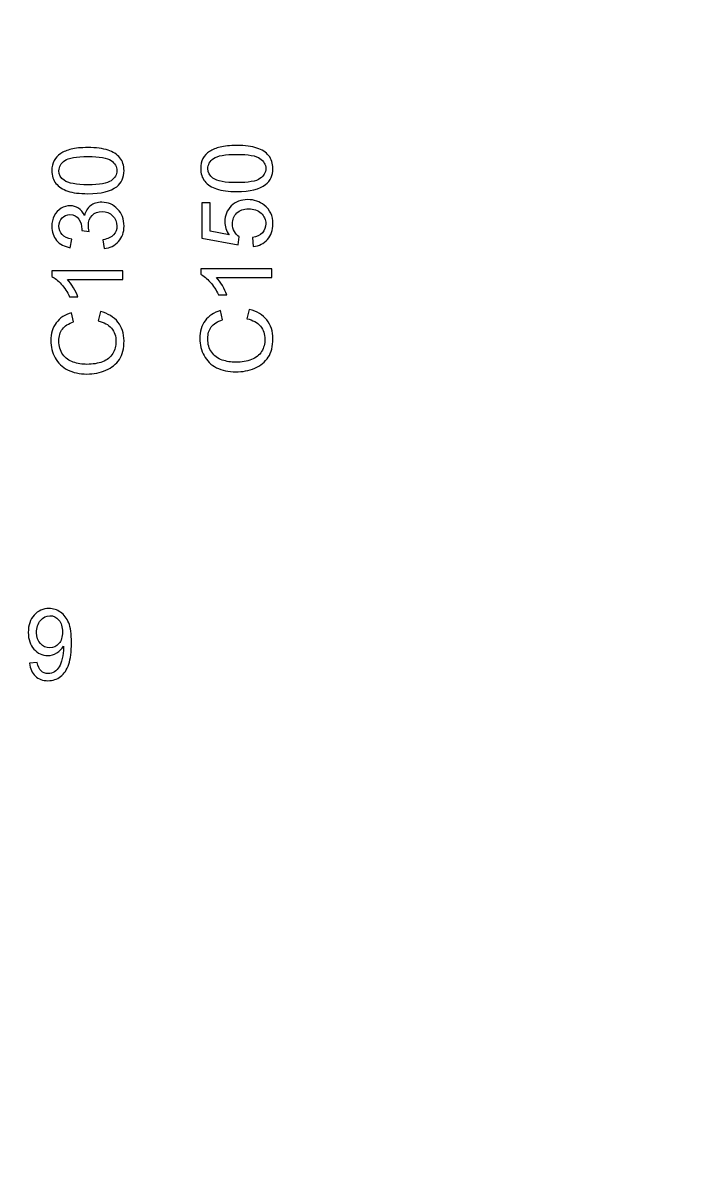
# Model space of a CAD drawing. Header units: millimetres. Extents: x -86 to 67, y -55 to 52.
# Drawn here: x -2.1 to 2.75, y -20.37 to -12.2 of the extents above; entities that cross this region are included whole.
import ezdxf

# ---------------------------------------------------------------- set-up
doc = ezdxf.new("R2010")
doc.units = ezdxf.units.MM
doc.header["$MEASUREMENT"] = 0
doc.layers.add('BG_OUTLINE', color=7, linetype='Continuous')
doc.layers.add('RD_SILKSCREEN_TOP', color=7, linetype='Continuous')

msp = doc.modelspace()

# ---------------------------------------------------------------- linework, layer by layer
at = {"layer": 'BG_OUTLINE', "color": 3, "lineweight": 9}
msp.add_open_spline([(-60.0926, 34.7331), (-60.0926, 34.7331), (63.7724, 34.7331), (63.7724, 34.7331), (63.7724, 34.7331), (64.585, 34.7336), (65.3646, 34.4113), (65.9396, 33.837), (65.9396, 33.837), (66.5146, 33.2627), (66.8379, 32.4797), (66.8384, 31.667), (66.8384, 31.667), (66.8384, 31.667), (66.8412, -52.28), (66.8412, -52.28), (66.8412, -52.28), (66.8412, -52.28), (66.8384, -52.1933), (66.8384, -52.1933), (66.8384, -52.1933), (66.8389, -53.006), (66.5166, -53.7856), (65.9424, -54.3606), (65.9424, -54.3606), (65.3681, -54.9356), (64.585, -55.2589), (63.7724, -55.2594), (63.7724, -55.2594), (63.7724, -55.2594), (-60.1869, -55.2594), (-60.1869, -55.2594), (-60.1869, -55.2594), (-60.1869, -55.2594), (-60.0853, -55.2518), (-60.0853, -55.2518), (-60.0853, -55.2518), (-60.8979, -55.2523), (-61.6775, -54.9299), (-62.2525, -54.3557), (-62.2525, -54.3557), (-62.8275, -53.7814), (-63.1508, -52.9984), (-63.1513, -52.1857), (-63.1513, -52.1857), (-63.1513, -52.1857), (-63.1587, 31.667), (-63.1587, 31.667), (-63.1587, 31.667), (-63.1592, 32.4797), (-62.8369, 33.2593), (-62.2626, 33.8343), (-62.2626, 33.8343), (-61.6883, 34.4093), (-60.9053, 34.7326), (-60.0926, 34.7331)], degree=3, knots=[0, 0, 0, 0, 0.071429, 0.071429, 0.071429, 0.071429, 0.142857, 0.142857, 0.142857, 0.142857, 0.214286, 0.214286, 0.214286, 0.214286, 0.285714, 0.285714, 0.285714, 0.285714, 0.357143, 0.357143, 0.357143, 0.357143, 0.428571, 0.428571, 0.428571, 0.428571, 0.5, 0.5, 0.5, 0.5, 0.571429, 0.571429, 0.571429, 0.571429, 0.642857, 0.642857, 0.642857, 0.642857, 0.714286, 0.714286, 0.714286, 0.714286, 0.785714, 0.785714, 0.785714, 0.785714, 0.857143, 0.857143, 0.857143, 0.857143, 0.928571, 0.928571, 0.928571, 0.928571, 1, 1, 1, 1], dxfattribs=at)
at = {"layer": 'RD_SILKSCREEN_TOP', "color": 8}
for points, knots in [([(-1.6258, -13.4275), (-1.686, -13.4275), (-1.7344, -13.4213), (-1.7711, -13.4089), (-1.7711, -13.4089), (-1.8078, -13.3965), (-1.8362, -13.3781), (-1.8561, -13.3536), (-1.8561, -13.3536), (-1.876, -13.3292), (-1.8859, -13.2985), (-1.8859, -13.2615), (-1.8859, -13.2615), (-1.8859, -13.2342), (-1.8804, -13.2102), (-1.8693, -13.1896), (-1.8693, -13.1896), (-1.8584, -13.169), (-1.8426, -13.152), (-1.8218, -13.1385), (-1.8218, -13.1385), (-1.8011, -13.1251), (-1.7758, -13.1146), (-1.7461, -13.107), (-1.7461, -13.107), (-1.7163, -13.0993), (-1.6762, -13.0955), (-1.6258, -13.0955), (-1.6258, -13.0955), (-1.566, -13.0955), (-1.5179, -13.1016), (-1.4811, -13.1138), (-1.4811, -13.1138), (-1.4444, -13.1262), (-1.4161, -13.1445), (-1.396, -13.169), (-1.396, -13.169), (-1.376, -13.1934), (-1.366, -13.2242), (-1.366, -13.2615), (-1.366, -13.2615), (-1.366, -13.3106), (-1.3836, -13.3491), (-1.4188, -13.3771), (-1.4188, -13.3771), (-1.4611, -13.4107), (-1.5302, -13.4275), (-1.6258, -13.4275)], [0, 0, 0, 0, 0.083333, 0.083333, 0.083333, 0.083333, 0.166667, 0.166667, 0.166667, 0.166667, 0.25, 0.25, 0.25, 0.25, 0.333333, 0.333333, 0.333333, 0.333333, 0.416667, 0.416667, 0.416667, 0.416667, 0.5, 0.5, 0.5, 0.5, 0.583333, 0.583333, 0.583333, 0.583333, 0.666667, 0.666667, 0.666667, 0.666667, 0.75, 0.75, 0.75, 0.75, 0.833333, 0.833333, 0.833333, 0.833333, 0.916667, 0.916667, 0.916667, 0.916667, 1, 1, 1, 1]), ([(-0.5539, -13.4123), (-0.6141, -13.4123), (-0.6625, -13.4061), (-0.6992, -13.3937), (-0.6992, -13.3937), (-0.7359, -13.3813), (-0.7643, -13.3629), (-0.7842, -13.3384), (-0.7842, -13.3384), (-0.8041, -13.314), (-0.814, -13.2833), (-0.814, -13.2463), (-0.814, -13.2463), (-0.814, -13.219), (-0.8085, -13.195), (-0.7974, -13.1744), (-0.7974, -13.1744), (-0.7865, -13.1538), (-0.7707, -13.1368), (-0.7499, -13.1233), (-0.7499, -13.1233), (-0.7292, -13.1099), (-0.7039, -13.0994), (-0.6742, -13.0918), (-0.6742, -13.0918), (-0.6444, -13.0841), (-0.6043, -13.0803), (-0.5539, -13.0803), (-0.5539, -13.0803), (-0.4941, -13.0803), (-0.446, -13.0864), (-0.4092, -13.0986), (-0.4092, -13.0986), (-0.3725, -13.111), (-0.3442, -13.1293), (-0.3241, -13.1538), (-0.3241, -13.1538), (-0.3041, -13.1782), (-0.2941, -13.209), (-0.2941, -13.2463), (-0.2941, -13.2463), (-0.2941, -13.2954), (-0.3117, -13.3339), (-0.3469, -13.3619), (-0.3469, -13.3619), (-0.3892, -13.3955), (-0.4583, -13.4123), (-0.5539, -13.4123)], [0, 0, 0, 0, 0.083333, 0.083333, 0.083333, 0.083333, 0.166667, 0.166667, 0.166667, 0.166667, 0.25, 0.25, 0.25, 0.25, 0.333333, 0.333333, 0.333333, 0.333333, 0.416667, 0.416667, 0.416667, 0.416667, 0.5, 0.5, 0.5, 0.5, 0.583333, 0.583333, 0.583333, 0.583333, 0.666667, 0.666667, 0.666667, 0.666667, 0.75, 0.75, 0.75, 0.75, 0.833333, 0.833333, 0.833333, 0.833333, 0.916667, 0.916667, 0.916667, 0.916667, 1, 1, 1, 1]), ([(-0.5539, -13.348), (-0.4703, -13.348), (-0.4147, -13.3382), (-0.387, -13.3186), (-0.387, -13.3186), (-0.3593, -13.2991), (-0.3455, -13.275), (-0.3455, -13.2463), (-0.3455, -13.2463), (-0.3455, -13.2175), (-0.3595, -13.1935), (-0.3872, -13.1739), (-0.3872, -13.1739), (-0.4149, -13.1544), (-0.4705, -13.1445), (-0.5539, -13.1445), (-0.5539, -13.1445), (-0.6377, -13.1445), (-0.6934, -13.1544), (-0.7209, -13.1739), (-0.7209, -13.1739), (-0.7485, -13.1935), (-0.7622, -13.2178), (-0.7622, -13.2469), (-0.7622, -13.2469), (-0.7622, -13.2757), (-0.75, -13.2986), (-0.7257, -13.3158), (-0.7257, -13.3158), (-0.6948, -13.3373), (-0.6374, -13.348), (-0.5539, -13.348)], [0, 0, 0, 0, 0.125, 0.125, 0.125, 0.125, 0.25, 0.25, 0.25, 0.25, 0.375, 0.375, 0.375, 0.375, 0.5, 0.5, 0.5, 0.5, 0.625, 0.625, 0.625, 0.625, 0.75, 0.75, 0.75, 0.75, 0.875, 0.875, 0.875, 0.875, 1, 1, 1, 1]), ([(-1.6258, -13.3632), (-1.5422, -13.3632), (-1.4866, -13.3534), (-1.4589, -13.3338), (-1.4589, -13.3338), (-1.4312, -13.3143), (-1.4174, -13.2902), (-1.4174, -13.2615), (-1.4174, -13.2615), (-1.4174, -13.2327), (-1.4314, -13.2087), (-1.4591, -13.1891), (-1.4591, -13.1891), (-1.4868, -13.1696), (-1.5424, -13.1597), (-1.6258, -13.1597), (-1.6258, -13.1597), (-1.7096, -13.1597), (-1.7653, -13.1696), (-1.7928, -13.1891), (-1.7928, -13.1891), (-1.8204, -13.2087), (-1.8341, -13.233), (-1.8341, -13.2621), (-1.8341, -13.2621), (-1.8341, -13.2909), (-1.8219, -13.3138), (-1.7976, -13.331), (-1.7976, -13.331), (-1.7667, -13.3525), (-1.7093, -13.3632), (-1.6258, -13.3632)], [0, 0, 0, 0, 0.125, 0.125, 0.125, 0.125, 0.25, 0.25, 0.25, 0.25, 0.375, 0.375, 0.375, 0.375, 0.5, 0.5, 0.5, 0.5, 0.625, 0.625, 0.625, 0.625, 0.75, 0.75, 0.75, 0.75, 0.875, 0.875, 0.875, 0.875, 1, 1, 1, 1]), ([(-0.4361, -13.8078), (-0.4361, -13.8078), (-0.4417, -13.7421), (-0.4417, -13.7421), (-0.4417, -13.7421), (-0.4097, -13.7373), (-0.3858, -13.726), (-0.3697, -13.7083), (-0.3697, -13.7083), (-0.3535, -13.6906), (-0.3455, -13.6692), (-0.3455, -13.6442), (-0.3455, -13.6442), (-0.3455, -13.6141), (-0.3569, -13.5886), (-0.3795, -13.5679), (-0.3795, -13.5679), (-0.4022, -13.547), (-0.4324, -13.5366), (-0.4698, -13.5366), (-0.4698, -13.5366), (-0.5055, -13.5366), (-0.5336, -13.5465), (-0.5542, -13.5666), (-0.5542, -13.5666), (-0.5748, -13.5866), (-0.5851, -13.6128), (-0.5851, -13.6453), (-0.5851, -13.6453), (-0.5851, -13.6654), (-0.5805, -13.6836), (-0.5714, -13.6998), (-0.5714, -13.6998), (-0.5623, -13.716), (-0.5504, -13.7287), (-0.5358, -13.738), (-0.5358, -13.738), (-0.5358, -13.738), (-0.5434, -13.7966), (-0.5434, -13.7966), (-0.5434, -13.7966), (-0.5434, -13.7966), (-0.8049, -13.7473), (-0.8049, -13.7473), (-0.8049, -13.7473), (-0.8049, -13.7473), (-0.8049, -13.4941), (-0.8049, -13.4941), (-0.8049, -13.4941), (-0.8049, -13.4941), (-0.7452, -13.4941), (-0.7452, -13.4941), (-0.7452, -13.4941), (-0.7452, -13.4941), (-0.7452, -13.6973), (-0.7452, -13.6973), (-0.7452, -13.6973), (-0.7452, -13.6973), (-0.6084, -13.7248), (-0.6084, -13.7248), (-0.6084, -13.7248), (-0.6297, -13.6942), (-0.6404, -13.6621), (-0.6404, -13.6286), (-0.6404, -13.6286), (-0.6404, -13.5841), (-0.625, -13.5467), (-0.5942, -13.5161), (-0.5942, -13.5161), (-0.5633, -13.4855), (-0.5237, -13.4702), (-0.4754, -13.4702), (-0.4754, -13.4702), (-0.4293, -13.4702), (-0.3894, -13.4837), (-0.3559, -13.5105), (-0.3559, -13.5105), (-0.3148, -13.5432), (-0.2941, -13.5878), (-0.2941, -13.6442), (-0.2941, -13.6442), (-0.2941, -13.6906), (-0.3071, -13.7284), (-0.333, -13.7576), (-0.333, -13.7576), (-0.359, -13.7869), (-0.3934, -13.8036), (-0.4361, -13.8078)], [0, 0, 0, 0, 0.045455, 0.045455, 0.045455, 0.045455, 0.090909, 0.090909, 0.090909, 0.090909, 0.136364, 0.136364, 0.136364, 0.136364, 0.181818, 0.181818, 0.181818, 0.181818, 0.227273, 0.227273, 0.227273, 0.227273, 0.272727, 0.272727, 0.272727, 0.272727, 0.318182, 0.318182, 0.318182, 0.318182, 0.363636, 0.363636, 0.363636, 0.363636, 0.409091, 0.409091, 0.409091, 0.409091, 0.454545, 0.454545, 0.454545, 0.454545, 0.5, 0.5, 0.5, 0.5, 0.545455, 0.545455, 0.545455, 0.545455, 0.590909, 0.590909, 0.590909, 0.590909, 0.636364, 0.636364, 0.636364, 0.636364, 0.681818, 0.681818, 0.681818, 0.681818, 0.727273, 0.727273, 0.727273, 0.727273, 0.772727, 0.772727, 0.772727, 0.772727, 0.818182, 0.818182, 0.818182, 0.818182, 0.863636, 0.863636, 0.863636, 0.863636, 0.909091, 0.909091, 0.909091, 0.909091, 0.954545, 0.954545, 0.954545, 0.954545, 1, 1, 1, 1]), ([(-1.5091, -13.8226), (-1.5091, -13.8226), (-1.5174, -13.7602), (-1.5174, -13.7602), (-1.5174, -13.7602), (-1.482, -13.7529), (-1.4565, -13.7407), (-1.4408, -13.7235), (-1.4408, -13.7235), (-1.4252, -13.7062), (-1.4174, -13.6852), (-1.4174, -13.6605), (-1.4174, -13.6605), (-1.4174, -13.6311), (-1.4276, -13.6062), (-1.448, -13.5859), (-1.448, -13.5859), (-1.4683, -13.5658), (-1.4936, -13.5556), (-1.5237, -13.5556), (-1.5237, -13.5556), (-1.5524, -13.5556), (-1.5761, -13.5649), (-1.5947, -13.5837), (-1.5947, -13.5837), (-1.6133, -13.6025), (-1.6227, -13.6263), (-1.6227, -13.6553), (-1.6227, -13.6553), (-1.6227, -13.6671), (-1.6203, -13.6818), (-1.6157, -13.6994), (-1.6157, -13.6994), (-1.6157, -13.6994), (-1.6706, -13.6924), (-1.6706, -13.6924), (-1.6706, -13.6924), (-1.6701, -13.6882), (-1.6698, -13.6849), (-1.6698, -13.6823), (-1.6698, -13.6823), (-1.6698, -13.6557), (-1.6768, -13.6318), (-1.6907, -13.6105), (-1.6907, -13.6105), (-1.7046, -13.5891), (-1.726, -13.5785), (-1.755, -13.5785), (-1.755, -13.5785), (-1.7778, -13.5785), (-1.7969, -13.5863), (-1.8119, -13.6018), (-1.8119, -13.6018), (-1.8269, -13.6173), (-1.8345, -13.6374), (-1.8345, -13.6619), (-1.8345, -13.6619), (-1.8345, -13.6862), (-1.8268, -13.7065), (-1.8116, -13.7226), (-1.8116, -13.7226), (-1.7963, -13.7388), (-1.7733, -13.7493), (-1.7427, -13.7539), (-1.7427, -13.7539), (-1.7427, -13.7539), (-1.7539, -13.8163), (-1.7539, -13.8163), (-1.7539, -13.8163), (-1.7958, -13.8088), (-1.8283, -13.7913), (-1.8513, -13.7643), (-1.8513, -13.7643), (-1.8743, -13.7372), (-1.8859, -13.7035), (-1.8859, -13.6632), (-1.8859, -13.6632), (-1.8859, -13.6355), (-1.8799, -13.6099), (-1.868, -13.5865), (-1.868, -13.5865), (-1.8561, -13.5632), (-1.8398, -13.5453), (-1.8192, -13.5328), (-1.8192, -13.5328), (-1.7986, -13.5205), (-1.7768, -13.5142), (-1.7535, -13.5142), (-1.7535, -13.5142), (-1.7316, -13.5142), (-1.7116, -13.5201), (-1.6934, -13.532), (-1.6934, -13.532), (-1.6754, -13.5438), (-1.6611, -13.5613), (-1.6504, -13.5844), (-1.6504, -13.5844), (-1.6435, -13.5543), (-1.6291, -13.5309), (-1.6071, -13.5142), (-1.6071, -13.5142), (-1.5853, -13.4976), (-1.558, -13.4893), (-1.5251, -13.4893), (-1.5251, -13.4893), (-1.4807, -13.4893), (-1.443, -13.5054), (-1.412, -13.5379), (-1.412, -13.5379), (-1.3811, -13.5703), (-1.3657, -13.6113), (-1.3657, -13.6608), (-1.3657, -13.6608), (-1.3657, -13.7055), (-1.379, -13.7426), (-1.4056, -13.7721), (-1.4056, -13.7721), (-1.4322, -13.8016), (-1.4667, -13.8185), (-1.5091, -13.8226)], [0, 0, 0, 0, 0.033333, 0.033333, 0.033333, 0.033333, 0.066667, 0.066667, 0.066667, 0.066667, 0.1, 0.1, 0.1, 0.1, 0.133333, 0.133333, 0.133333, 0.133333, 0.166667, 0.166667, 0.166667, 0.166667, 0.2, 0.2, 0.2, 0.2, 0.233333, 0.233333, 0.233333, 0.233333, 0.266667, 0.266667, 0.266667, 0.266667, 0.3, 0.3, 0.3, 0.3, 0.333333, 0.333333, 0.333333, 0.333333, 0.366667, 0.366667, 0.366667, 0.366667, 0.4, 0.4, 0.4, 0.4, 0.433333, 0.433333, 0.433333, 0.433333, 0.466667, 0.466667, 0.466667, 0.466667, 0.5, 0.5, 0.5, 0.5, 0.533333, 0.533333, 0.533333, 0.533333, 0.566667, 0.566667, 0.566667, 0.566667, 0.6, 0.6, 0.6, 0.6, 0.633333, 0.633333, 0.633333, 0.633333, 0.666667, 0.666667, 0.666667, 0.666667, 0.7, 0.7, 0.7, 0.7, 0.733333, 0.733333, 0.733333, 0.733333, 0.766667, 0.766667, 0.766667, 0.766667, 0.8, 0.8, 0.8, 0.8, 0.833333, 0.833333, 0.833333, 0.833333, 0.866667, 0.866667, 0.866667, 0.866667, 0.9, 0.9, 0.9, 0.9, 0.933333, 0.933333, 0.933333, 0.933333, 0.966667, 0.966667, 0.966667, 0.966667, 1, 1, 1, 1]), ([(-0.3028, -13.9679), (-0.3028, -13.9679), (-0.3028, -14.0303), (-0.3028, -14.0303), (-0.3028, -14.0303), (-0.3028, -14.0303), (-0.7011, -14.0303), (-0.7011, -14.0303), (-0.7011, -14.0303), (-0.6867, -14.0454), (-0.6724, -14.0651), (-0.658, -14.0895), (-0.658, -14.0895), (-0.6437, -14.114), (-0.6329, -14.136), (-0.6258, -14.1554), (-0.6258, -14.1554), (-0.6258, -14.1554), (-0.6861, -14.1554), (-0.6861, -14.1554), (-0.6861, -14.1554), (-0.7026, -14.1204), (-0.7225, -14.0898), (-0.7459, -14.0637), (-0.7459, -14.0637), (-0.7693, -14.0376), (-0.792, -14.019), (-0.814, -14.0081), (-0.814, -14.0081), (-0.814, -14.0081), (-0.814, -13.9679), (-0.814, -13.9679), (-0.814, -13.9679), (-0.814, -13.9679), (-0.3028, -13.9679), (-0.3028, -13.9679)], [0, 0, 0, 0, 0.111111, 0.111111, 0.111111, 0.111111, 0.222222, 0.222222, 0.222222, 0.222222, 0.333333, 0.333333, 0.333333, 0.333333, 0.444444, 0.444444, 0.444444, 0.444444, 0.555556, 0.555556, 0.555556, 0.555556, 0.666667, 0.666667, 0.666667, 0.666667, 0.777778, 0.777778, 0.777778, 0.777778, 0.888889, 0.888889, 0.888889, 0.888889, 1, 1, 1, 1]), ([(-1.3747, -13.9831), (-1.3747, -13.9831), (-1.3747, -14.0455), (-1.3747, -14.0455), (-1.3747, -14.0455), (-1.3747, -14.0455), (-1.773, -14.0455), (-1.773, -14.0455), (-1.773, -14.0455), (-1.7586, -14.0606), (-1.7443, -14.0803), (-1.7299, -14.1047), (-1.7299, -14.1047), (-1.7156, -14.1292), (-1.7048, -14.1512), (-1.6977, -14.1706), (-1.6977, -14.1706), (-1.6977, -14.1706), (-1.758, -14.1706), (-1.758, -14.1706), (-1.758, -14.1706), (-1.7745, -14.1356), (-1.7944, -14.105), (-1.8178, -14.0789), (-1.8178, -14.0789), (-1.8412, -14.0528), (-1.8639, -14.0342), (-1.8859, -14.0233), (-1.8859, -14.0233), (-1.8859, -14.0233), (-1.8859, -13.9831), (-1.8859, -13.9831), (-1.8859, -13.9831), (-1.8859, -13.9831), (-1.3747, -13.9831), (-1.3747, -13.9831)], [0, 0, 0, 0, 0.111111, 0.111111, 0.111111, 0.111111, 0.222222, 0.222222, 0.222222, 0.222222, 0.333333, 0.333333, 0.333333, 0.333333, 0.444444, 0.444444, 0.444444, 0.444444, 0.555556, 0.555556, 0.555556, 0.555556, 0.666667, 0.666667, 0.666667, 0.666667, 0.777778, 0.777778, 0.777778, 0.777778, 0.888889, 0.888889, 0.888889, 0.888889, 1, 1, 1, 1]), ([(-1.5532, -14.3435), (-1.5532, -14.3435), (-1.5361, -14.2761), (-1.5361, -14.2761), (-1.5361, -14.2761), (-1.4809, -14.2902), (-1.4387, -14.3157), (-1.4095, -14.3523), (-1.4095, -14.3523), (-1.3805, -14.389), (-1.366, -14.4339), (-1.366, -14.487), (-1.366, -14.487), (-1.366, -14.5418), (-1.3772, -14.5864), (-1.3995, -14.6208), (-1.3995, -14.6208), (-1.4219, -14.6552), (-1.4542, -14.6814), (-1.4966, -14.6993), (-1.4966, -14.6993), (-1.539, -14.7172), (-1.5845, -14.7262), (-1.6331, -14.7262), (-1.6331, -14.7262), (-1.6861, -14.7262), (-1.7323, -14.7161), (-1.7718, -14.6958), (-1.7718, -14.6958), (-1.8113, -14.6755), (-1.8412, -14.6467), (-1.8618, -14.6093), (-1.8618, -14.6093), (-1.8823, -14.5719), (-1.8925, -14.5308), (-1.8925, -14.4859), (-1.8925, -14.4859), (-1.8925, -14.4349), (-1.8795, -14.3921), (-1.8536, -14.3574), (-1.8536, -14.3574), (-1.8276, -14.3227), (-1.7912, -14.2985), (-1.7442, -14.2849), (-1.7442, -14.2849), (-1.7442, -14.2849), (-1.7285, -14.3511), (-1.7285, -14.3511), (-1.7285, -14.3511), (-1.7656, -14.363), (-1.7925, -14.38), (-1.8095, -14.4026), (-1.8095, -14.4026), (-1.8264, -14.425), (-1.8348, -14.4532), (-1.8348, -14.4873), (-1.8348, -14.4873), (-1.8348, -14.5264), (-1.8255, -14.559), (-1.8068, -14.5853), (-1.8068, -14.5853), (-1.7879, -14.6117), (-1.7628, -14.6301), (-1.7311, -14.6407), (-1.7311, -14.6407), (-1.6996, -14.6514), (-1.667, -14.6567), (-1.6335, -14.6567), (-1.6335, -14.6567), (-1.5901, -14.6567), (-1.5524, -14.6504), (-1.52, -14.6379), (-1.52, -14.6379), (-1.4878, -14.6252), (-1.4636, -14.6056), (-1.4476, -14.5789), (-1.4476, -14.5789), (-1.4316, -14.5523), (-1.4237, -14.5235), (-1.4237, -14.4924), (-1.4237, -14.4924), (-1.4237, -14.4547), (-1.4346, -14.4228), (-1.4563, -14.3966), (-1.4563, -14.3966), (-1.4781, -14.3704), (-1.5104, -14.3528), (-1.5532, -14.3435)], [0, 0, 0, 0, 0.045455, 0.045455, 0.045455, 0.045455, 0.090909, 0.090909, 0.090909, 0.090909, 0.136364, 0.136364, 0.136364, 0.136364, 0.181818, 0.181818, 0.181818, 0.181818, 0.227273, 0.227273, 0.227273, 0.227273, 0.272727, 0.272727, 0.272727, 0.272727, 0.318182, 0.318182, 0.318182, 0.318182, 0.363636, 0.363636, 0.363636, 0.363636, 0.409091, 0.409091, 0.409091, 0.409091, 0.454545, 0.454545, 0.454545, 0.454545, 0.5, 0.5, 0.5, 0.5, 0.545455, 0.545455, 0.545455, 0.545455, 0.590909, 0.590909, 0.590909, 0.590909, 0.636364, 0.636364, 0.636364, 0.636364, 0.681818, 0.681818, 0.681818, 0.681818, 0.727273, 0.727273, 0.727273, 0.727273, 0.772727, 0.772727, 0.772727, 0.772727, 0.818182, 0.818182, 0.818182, 0.818182, 0.863636, 0.863636, 0.863636, 0.863636, 0.909091, 0.909091, 0.909091, 0.909091, 0.954545, 0.954545, 0.954545, 0.954545, 1, 1, 1, 1]), ([(-0.4813, -14.3283), (-0.4813, -14.3283), (-0.4642, -14.2609), (-0.4642, -14.2609), (-0.4642, -14.2609), (-0.409, -14.275), (-0.3668, -14.3005), (-0.3376, -14.3371), (-0.3376, -14.3371), (-0.3086, -14.3738), (-0.2941, -14.4187), (-0.2941, -14.4718), (-0.2941, -14.4718), (-0.2941, -14.5266), (-0.3053, -14.5712), (-0.3276, -14.6056), (-0.3276, -14.6056), (-0.35, -14.64), (-0.3823, -14.6662), (-0.4247, -14.6841), (-0.4247, -14.6841), (-0.4671, -14.702), (-0.5126, -14.711), (-0.5612, -14.711), (-0.5612, -14.711), (-0.6142, -14.711), (-0.6604, -14.7009), (-0.6999, -14.6806), (-0.6999, -14.6806), (-0.7394, -14.6603), (-0.7693, -14.6315), (-0.7899, -14.5941), (-0.7899, -14.5941), (-0.8104, -14.5567), (-0.8206, -14.5156), (-0.8206, -14.4707), (-0.8206, -14.4707), (-0.8206, -14.4197), (-0.8076, -14.3769), (-0.7817, -14.3422), (-0.7817, -14.3422), (-0.7557, -14.3075), (-0.7193, -14.2833), (-0.6723, -14.2697), (-0.6723, -14.2697), (-0.6723, -14.2697), (-0.6566, -14.3359), (-0.6566, -14.3359), (-0.6566, -14.3359), (-0.6937, -14.3478), (-0.7206, -14.3648), (-0.7376, -14.3874), (-0.7376, -14.3874), (-0.7545, -14.4098), (-0.7629, -14.438), (-0.7629, -14.4721), (-0.7629, -14.4721), (-0.7629, -14.5112), (-0.7536, -14.5438), (-0.7349, -14.5701), (-0.7349, -14.5701), (-0.716, -14.5965), (-0.6909, -14.6149), (-0.6592, -14.6255), (-0.6592, -14.6255), (-0.6277, -14.6362), (-0.5951, -14.6415), (-0.5616, -14.6415), (-0.5616, -14.6415), (-0.5182, -14.6415), (-0.4805, -14.6352), (-0.4481, -14.6227), (-0.4481, -14.6227), (-0.4159, -14.61), (-0.3917, -14.5904), (-0.3757, -14.5637), (-0.3757, -14.5637), (-0.3597, -14.5371), (-0.3518, -14.5083), (-0.3518, -14.4772), (-0.3518, -14.4772), (-0.3518, -14.4395), (-0.3627, -14.4076), (-0.3844, -14.3814), (-0.3844, -14.3814), (-0.4062, -14.3552), (-0.4385, -14.3376), (-0.4813, -14.3283)], [0, 0, 0, 0, 0.045455, 0.045455, 0.045455, 0.045455, 0.090909, 0.090909, 0.090909, 0.090909, 0.136364, 0.136364, 0.136364, 0.136364, 0.181818, 0.181818, 0.181818, 0.181818, 0.227273, 0.227273, 0.227273, 0.227273, 0.272727, 0.272727, 0.272727, 0.272727, 0.318182, 0.318182, 0.318182, 0.318182, 0.363636, 0.363636, 0.363636, 0.363636, 0.409091, 0.409091, 0.409091, 0.409091, 0.454545, 0.454545, 0.454545, 0.454545, 0.5, 0.5, 0.5, 0.5, 0.545455, 0.545455, 0.545455, 0.545455, 0.590909, 0.590909, 0.590909, 0.590909, 0.636364, 0.636364, 0.636364, 0.636364, 0.681818, 0.681818, 0.681818, 0.681818, 0.727273, 0.727273, 0.727273, 0.727273, 0.772727, 0.772727, 0.772727, 0.772727, 0.818182, 0.818182, 0.818182, 0.818182, 0.863636, 0.863636, 0.863636, 0.863636, 0.909091, 0.909091, 0.909091, 0.909091, 0.954545, 0.954545, 0.954545, 0.954545, 1, 1, 1, 1]), ([(-2.0464, -16.8088), (-2.0464, -16.8088), (-1.9906, -16.8032), (-1.9906, -16.8032), (-1.9906, -16.8032), (-1.9858, -16.8314), (-1.9768, -16.8519), (-1.9636, -16.8647), (-1.9636, -16.8647), (-1.9502, -16.8774), (-1.9332, -16.8838), (-1.9122, -16.8838), (-1.9122, -16.8838), (-1.8944, -16.8838), (-1.8788, -16.8794), (-1.8653, -16.8706), (-1.8653, -16.8706), (-1.8519, -16.8618), (-1.8409, -16.85), (-1.8323, -16.8353), (-1.8323, -16.8353), (-1.8236, -16.8206), (-1.8165, -16.8007), (-1.8106, -16.7758), (-1.8106, -16.7758), (-1.805, -16.7508), (-1.802, -16.7253), (-1.802, -16.6994), (-1.802, -16.6994), (-1.802, -16.6967), (-1.8021, -16.6924), (-1.8023, -16.6869), (-1.8023, -16.6869), (-1.814, -16.7067), (-1.8297, -16.723), (-1.8498, -16.7353), (-1.8498, -16.7353), (-1.87, -16.7478), (-1.8918, -16.7539), (-1.9151, -16.7539), (-1.9151, -16.7539), (-1.9543, -16.7539), (-1.9874, -16.7386), (-2.0144, -16.708), (-2.0144, -16.708), (-2.0416, -16.6775), (-2.0551, -16.6373), (-2.0551, -16.5873), (-2.0551, -16.5873), (-2.0551, -16.5356), (-2.041, -16.4941), (-2.0127, -16.4626), (-2.0127, -16.4626), (-1.9844, -16.431), (-1.949, -16.4153), (-1.9064, -16.4153), (-1.9064, -16.4153), (-1.8757, -16.4153), (-1.8476, -16.4243), (-1.8221, -16.4421), (-1.8221, -16.4421), (-1.7967, -16.4598), (-1.7773, -16.4853), (-1.7641, -16.5183), (-1.7641, -16.5183), (-1.7509, -16.5512), (-1.7442, -16.599), (-1.7442, -16.6616), (-1.7442, -16.6616), (-1.7442, -16.7265), (-1.7507, -16.7783), (-1.7638, -16.817), (-1.7638, -16.817), (-1.7771, -16.8555), (-1.7966, -16.8848), (-1.8224, -16.9049), (-1.8224, -16.9049), (-1.8484, -16.9251), (-1.8787, -16.9352), (-1.9136, -16.9352), (-1.9136, -16.9352), (-1.9506, -16.9352), (-1.9807, -16.9241), (-2.0041, -16.902), (-2.0041, -16.902), (-2.0276, -16.8799), (-2.0416, -16.8489), (-2.0464, -16.8088)], [0, 0, 0, 0, 0.045455, 0.045455, 0.045455, 0.045455, 0.090909, 0.090909, 0.090909, 0.090909, 0.136364, 0.136364, 0.136364, 0.136364, 0.181818, 0.181818, 0.181818, 0.181818, 0.227273, 0.227273, 0.227273, 0.227273, 0.272727, 0.272727, 0.272727, 0.272727, 0.318182, 0.318182, 0.318182, 0.318182, 0.363636, 0.363636, 0.363636, 0.363636, 0.409091, 0.409091, 0.409091, 0.409091, 0.454545, 0.454545, 0.454545, 0.454545, 0.5, 0.5, 0.5, 0.5, 0.545455, 0.545455, 0.545455, 0.545455, 0.590909, 0.590909, 0.590909, 0.590909, 0.636364, 0.636364, 0.636364, 0.636364, 0.681818, 0.681818, 0.681818, 0.681818, 0.727273, 0.727273, 0.727273, 0.727273, 0.772727, 0.772727, 0.772727, 0.772727, 0.818182, 0.818182, 0.818182, 0.818182, 0.863636, 0.863636, 0.863636, 0.863636, 0.909091, 0.909091, 0.909091, 0.909091, 0.954545, 0.954545, 0.954545, 0.954545, 1, 1, 1, 1]), ([(-1.8088, -16.5841), (-1.8088, -16.5483), (-1.8176, -16.5197), (-1.8353, -16.4987), (-1.8353, -16.4987), (-1.8531, -16.4776), (-1.8744, -16.4671), (-1.8994, -16.4671), (-1.8994, -16.4671), (-1.9251, -16.4671), (-1.9476, -16.4784), (-1.9667, -16.5011), (-1.9667, -16.5011), (-1.9858, -16.5238), (-1.9954, -16.5532), (-1.9954, -16.5893), (-1.9954, -16.5893), (-1.9954, -16.6218), (-1.9863, -16.6481), (-1.9681, -16.6683), (-1.9681, -16.6683), (-1.95, -16.6886), (-1.9276, -16.6987), (-1.901, -16.6987), (-1.901, -16.6987), (-1.874, -16.6987), (-1.852, -16.6886), (-1.8348, -16.6683), (-1.8348, -16.6683), (-1.8174, -16.6481), (-1.8088, -16.62), (-1.8088, -16.5841)], [0, 0, 0, 0, 0.125, 0.125, 0.125, 0.125, 0.25, 0.25, 0.25, 0.25, 0.375, 0.375, 0.375, 0.375, 0.5, 0.5, 0.5, 0.5, 0.625, 0.625, 0.625, 0.625, 0.75, 0.75, 0.75, 0.75, 0.875, 0.875, 0.875, 0.875, 1, 1, 1, 1])]:
    msp.add_open_spline(points, degree=3, knots=knots, dxfattribs=at)

doc.saveas('drawing.dxf')
